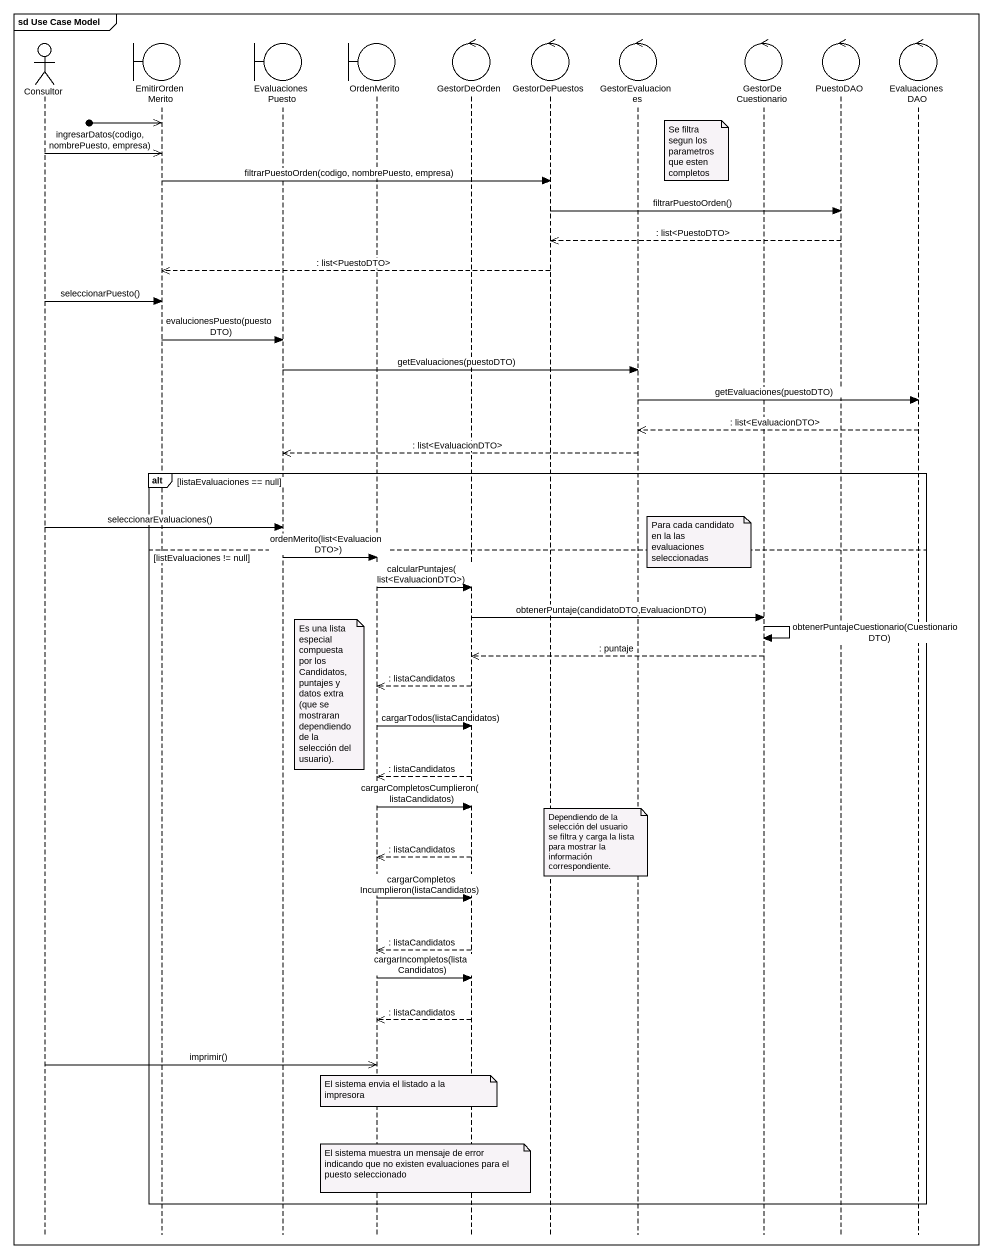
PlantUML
@startuml
mainframe sd Use Case Model
hide footbox
actor Consultor
boundary EmitirOrdenMerito
boundary EvaluacionesPuesto
boundary OrdenMerito
control GestorDeOrden
control GestorDePuestos
control GestorEvaluaciones
control GestorDeCuestionario
control PuestoDAO
control EvaluacionesDAO

[o->> EmitirOrdenMerito
note right of GestorEvaluaciones : Se filtra segun los parametros que esten completos
Consultor ->> EmitirOrdenMerito : ingresarDatos(codigo, nombrePuesto, empresa)
EmitirOrdenMerito -> GestorDePuestos : filtrarPuestoOrden(codigo, nombrePuesto, empresa)
GestorDePuestos -> PuestoDAO : filtrarPuestoOrden()
PuestoDAO -->> GestorDePuestos : : list<PuestoDTO>
GestorDePuestos -->> EmitirOrdenMerito : : list<PuestoDTO>
Consultor -> EmitirOrdenMerito : seleccionarPuesto()
EmitirOrdenMerito -> EvaluacionesPuesto : evalucionesPuesto(puestoDTO)
EvaluacionesPuesto -> GestorEvaluaciones : getEvaluaciones(puestoDTO)
GestorEvaluaciones -> EvaluacionesDAO : getEvaluaciones(puestoDTO)
EvaluacionesDAO -->> GestorEvaluaciones : : list<EvaluacionDTO>
GestorEvaluaciones -->> EvaluacionesPuesto : : list<EvaluacionDTO>
alt listaEvaluaciones == null
  Consultor -> EvaluacionesPuesto : seleccionarEvaluaciones()
  note right of GestorEvaluaciones : Para cada candidato en la las evaluaciones seleccionadas
else listEvaluaciones != null
  EvaluacionesPuesto -> OrdenMerito : ordenMerito(list<EvaluacionDTO>)
  OrdenMerito -> GestorDeOrden : calcularPuntajes(list<EvaluacionDTO>)
  GestorDeOrden -> GestorDeCuestionario : obtenerPuntaje(candidatoDTO,EvaluacionDTO)
  GestorDeCuestionario -> GestorDeCuestionario : obtenerPuntajeCuestionario(CuestionarioDTO)
  GestorDeCuestionario -->> GestorDeOrden : : puntaje
  GestorDeOrden -->> OrdenMerito : : listaCandidatos
  note right of EvaluacionesPuesto : Es una lista especial compuesta por los Candidatos, puntajes y datos extra (que se mostraran dependiendo de la selección del usuario).
  OrdenMerito -> GestorDeOrden : cargarTodos(listaCandidatos)
  GestorDeOrden -->> OrdenMerito : : listaCandidatos
  OrdenMerito -> GestorDeOrden : cargarCompletosCumplieron(listaCandidatos)
  note over GestorEvaluaciones : Dependiendo de la selección del usuario se filtra y carga la lista para mostrar la información correspondiente.
  GestorDeOrden -->> OrdenMerito : : listaCandidatos
  OrdenMerito -> GestorDeOrden : cargarCompletosIncumplieron(listaCandidatos)
  GestorDeOrden -->> OrdenMerito : : listaCandidatos
  OrdenMerito -> GestorDeOrden : cargarIncompletos(listaCandidatos)
  GestorDeOrden -->> OrdenMerito : : listaCandidatos
  Consultor ->> OrdenMerito : imprimir()
  note over OrdenMerito : El sistema envia el listado a la impresora
  note over GestorDeOrden : El sistema muestra un mensaje de error indicando que no existen evaluaciones para el puesto seleccionado
end
@enduml
